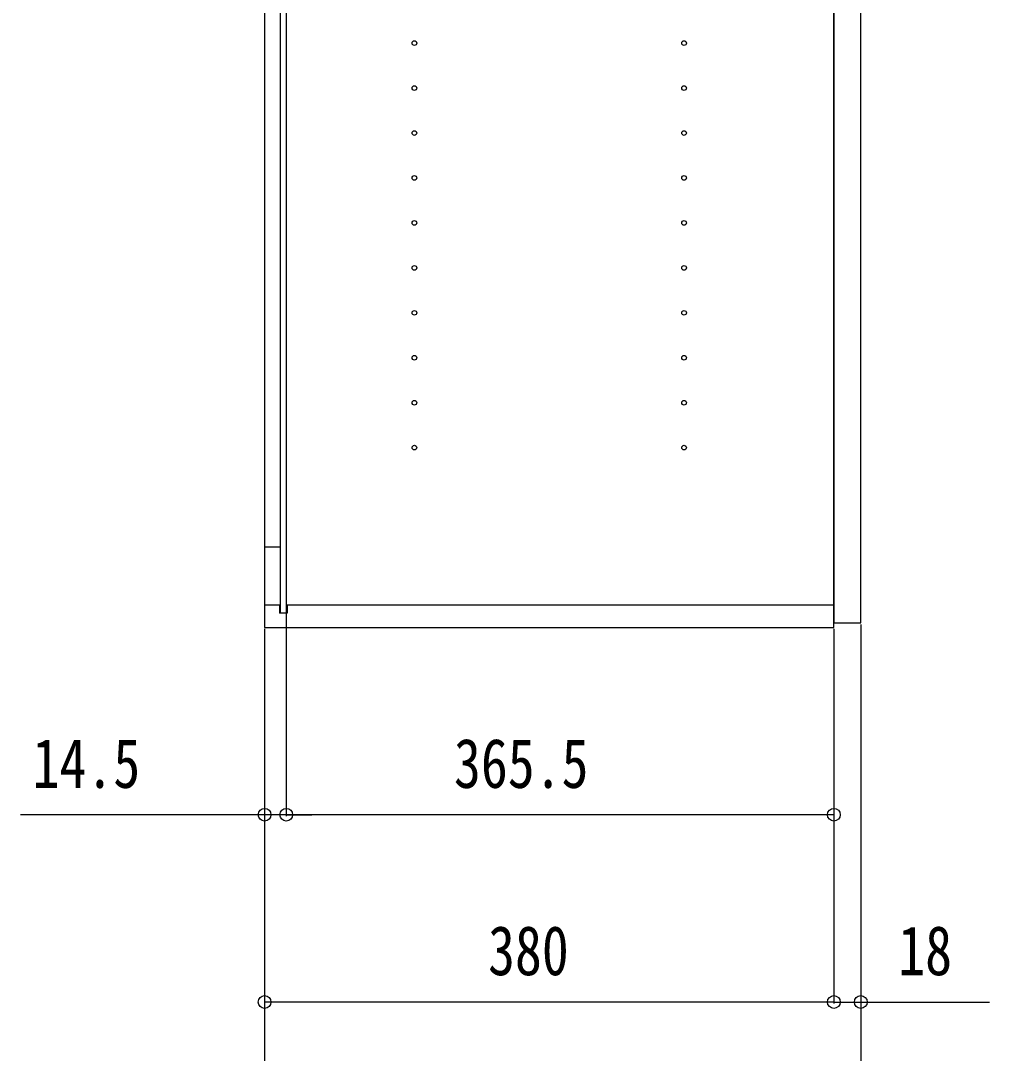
# Model space of a CAD drawing. Units: millimetres, scale not verified. Extents: x -4205 to 4205, y -2970 to 2970.
# Drawn here: x -3668 to -3021, y -1621 to -932 of the extents above; entities that cross this region are included whole.
import ezdxf
from ezdxf.enums import TextEntityAlignment as Align

# ---------------------------------------------------------------- set-up
doc = ezdxf.new("R2010")
doc.units = ezdxf.units.MM
doc.header["$LTSCALE"] = 20
doc.layers.add('0-3_YKK_12', color=2, linetype='Continuous')
doc.layers.add('0-5_YKK_D', color=6, linetype='Continuous')
doc.styles.add('ＭＳ ゴシック', font='')
doc.styles.get('ＭＳ ゴシック').set_extended_font_data('MS Gothic')

msp = doc.modelspace()

# ---------------------------------------------------------------- linework, layer by layer
at = {"layer": '0-3_YKK_12'}
for p, q in [((-3494.48, 843.5), (-3494.48, -1327.5)), ((-3490.48, 843.5), (-3490.48, -1327.5)), ((-3494.48, -1283.5), (-3504.98, -1283.5)), ((-3504.98, -1322), (-3494.98, -1322)), ((-3494.98, -1322), (-3494.98, -1327.5)), ((-3489.98, -1322), (-3489.98, -1327.5)), ((-3489.98, -1322), (-3124.98, -1322)), ((-3489.98, -1327.5), (-3494.98, -1327.5))]:
    msp.add_line(p, q, dxfattribs=at)
for points in [[(-3504.98, -1337), (-3124.98, -1337), (-3124.98, 853), (-3504.98, 853)], [(-3124.98, -1334), (-3106.98, -1334), (-3106.98, 850), (-3124.98, 850)]]:
    msp.add_lwpolyline(points, close=True, dxfattribs=at)
for centre in [(-3404.98, -947), (-3224.98, -947), (-3404.98, -977), (-3224.98, -977), (-3404.98, -1007), (-3224.98, -1007), (-3404.98, -1037), (-3224.98, -1037), (-3404.98, -1067), (-3224.98, -1067), (-3404.98, -1097), (-3224.98, -1097), (-3404.98, -1127), (-3224.98, -1127), (-3404.98, -1157), (-3224.98, -1157), (-3404.98, -1187), (-3224.98, -1187), (-3404.98, -1217), (-3224.98, -1217)]:
    msp.add_circle(centre, 1.55, dxfattribs=at)
at = {"layer": '0-5_YKK_D'}
for p, q in [((-3490.48, -1326.75), (-3490.48, -1463)), ((-3490.48, -1326.75), (-3490.48, -1463)), ((-3106.98, -1335), (-3106.98, -1588)), ((-3106.98, -1335), (-3106.98, -1713)), ((-3504.98, -1338), (-3504.98, -1463)), ((-3504.98, -1338), (-3504.98, -1588)), ((-3504.98, -1338), (-3504.98, -1713)), ((-3124.98, -1338), (-3124.98, -1463)), ((-3124.98, -1338), (-3124.98, -1588)), ((-3124.98, -1338), (-3124.98, -1588)), ((-3504.98, -1462), (-3667.78, -1462)), ((-3490.48, -1462), (-3504.98, -1462)), ((-3124.98, -1462), (-3490.48, -1462)), ((-3490.48, -1462), (-3473.48, -1462)), ((-3124.98, -1587), (-3504.98, -1587))]:
    msp.add_line(p, q, dxfattribs=at)
msp.add_lwpolyline([(-3124.98, -1587), (-3106.98, -1587), (-3021.18, -1587)], dxfattribs=at)
for centre in [(-3504.98, -1462), (-3490.48, -1462), (-3490.48, -1462), (-3124.98, -1462), (-3504.98, -1587), (-3124.98, -1587), (-3124.98, -1587), (-3106.98, -1587)]:
    msp.add_circle(centre, 4.25, dxfattribs=at)

# ---------------------------------------------------------------- texts
at = {"layer": '0-5_YKK_D', "style": 'ＭＳ ゴシック', "width": 0.8}
for s, p in [('14.5', (-3659.78, -1454)), ('365.5', (-3378.53, -1454)), ('380', (-3355.78, -1579)), ('18', (-3081.98, -1579))]:
    msp.add_text(s, height=32.99, dxfattribs=at).set_placement(p, align=Align.BOTTOM_LEFT)

doc.saveas('drawing.dxf')
